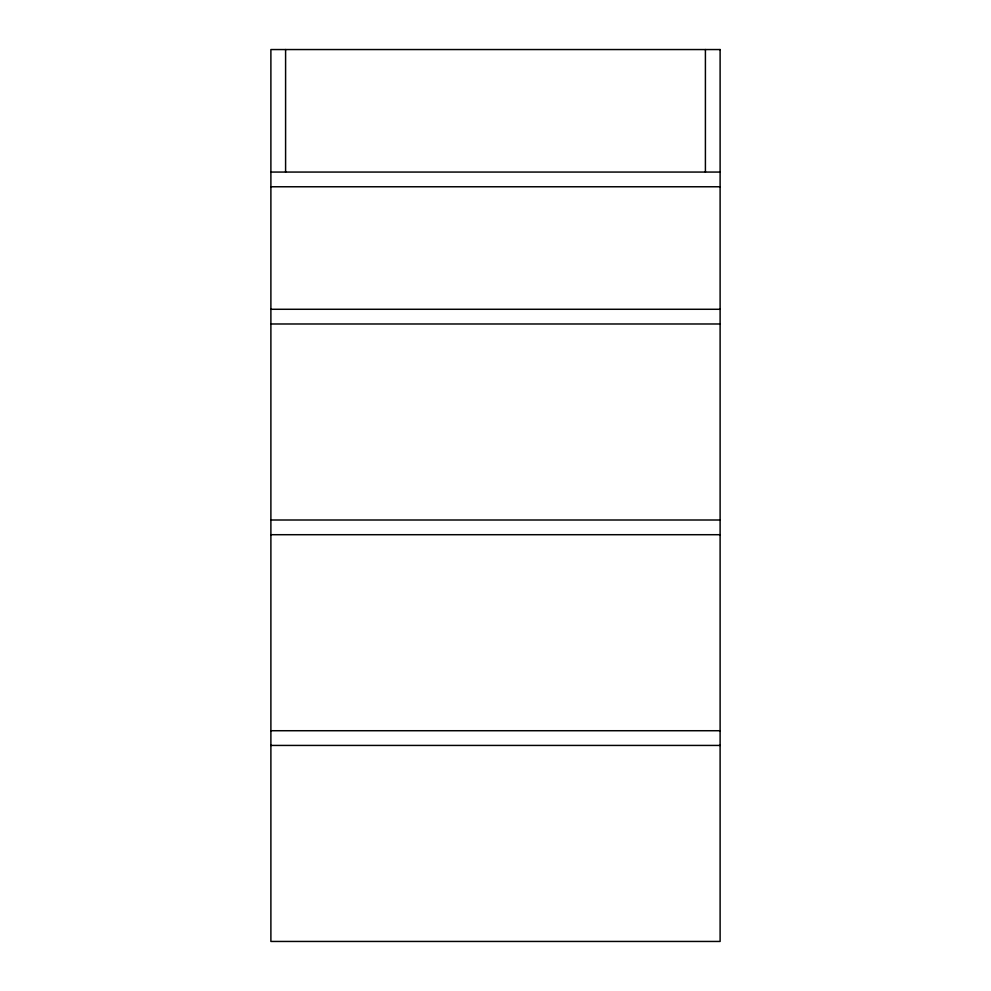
<?xml version="1.0" encoding="UTF-8"?>
<svg xmlns="http://www.w3.org/2000/svg" width="991" height="991" viewBox="0 0 991 991"><rect width="100%" height="100%" fill="white"/><g stroke="black" fill="none" stroke-linecap="round" stroke-linejoin="round"><path stroke-width="1.49" d="M270.89 172.062L720.11 172.062M270.89 186.766L720.11 186.766M270.89 309.279L720.11 309.279M270.89 323.983L720.11 323.983M270.89 520.002L720.11 520.002M270.89 534.706L720.11 534.706M270.89 730.726L720.11 730.726M270.89 745.43L720.11 745.43M705.406 49.55L705.406 172.062M285.594 49.55L285.594 172.062M720.11 49.55L270.89 49.55L270.89 941.45L720.11 941.45L720.11 49.55"/></g></svg>
